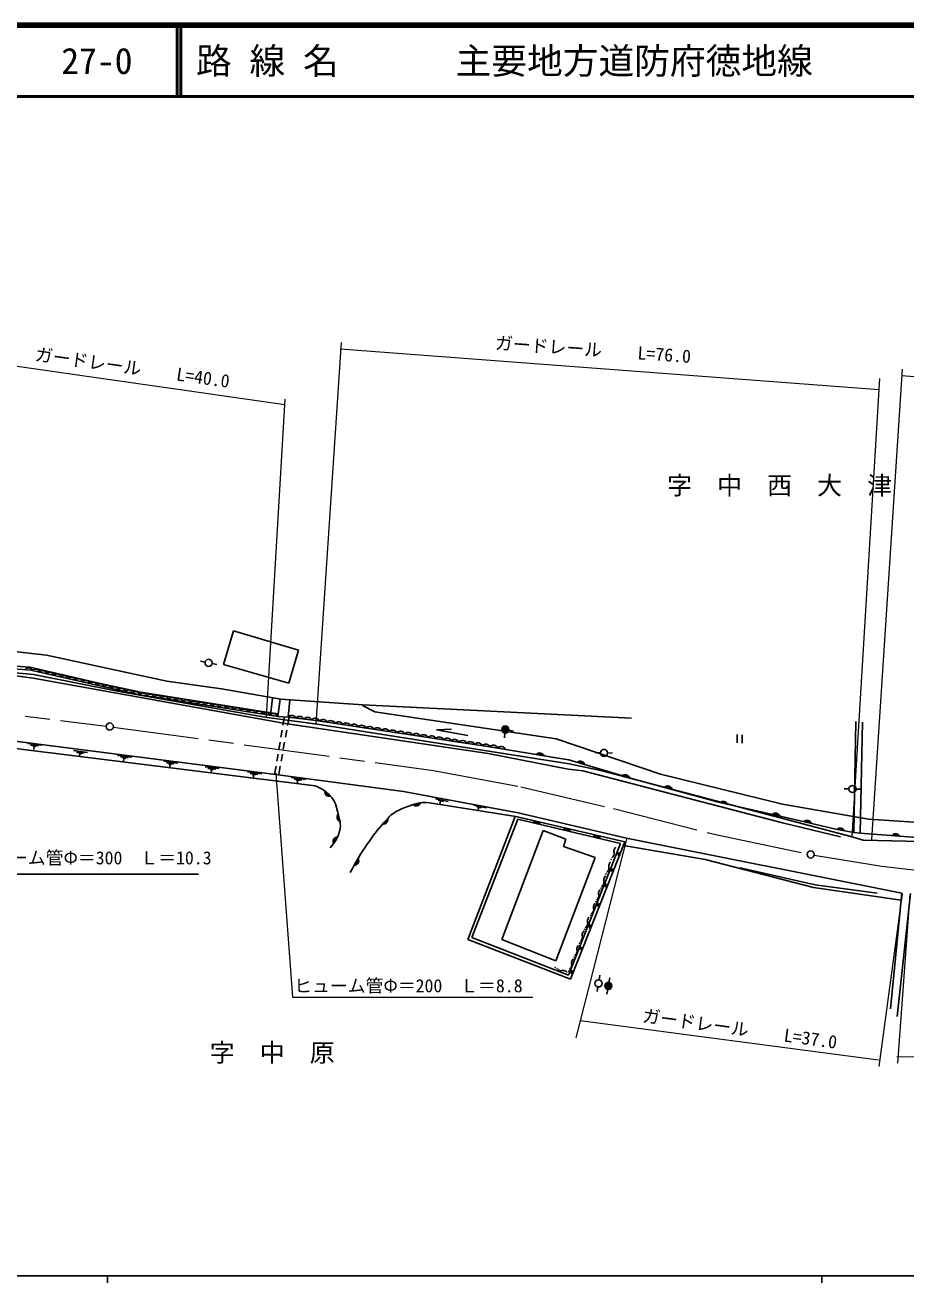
# Model space of a CAD drawing. Units: millimetres, scale not verified. Extents: x 40000 to 680000, y 20000 to 380000.
# Drawn here: x 156459 to 279770, y 204000 to 380000 of the extents above; entities that cross this region are included whole.
import ezdxf
from ezdxf.enums import TextEntityAlignment as Align

# ---------------------------------------------------------------- set-up
doc = ezdxf.new("R2010")
doc.units = ezdxf.units.MM
doc.header["$LTSCALE"] = 1000
doc.linetypes.add('CHAIN', pattern=[18.5, 12, -1.5, 3.5, -1.5])
for name, color, linetype, lineweight in [('M-BGD', 7, 'Continuous', 25), ('M-BMK', 2, 'CHAIN', 13), ('M-BMK-SRVR', 3, 'Continuous', 25), ('M-STR-HTXT', 7, 'Continuous', 13), ('M-TTL', 2, 'Continuous', 140), ('M-TTL-BAND', 7, 'Continuous', 25), ('M-TTL-LINE', 7, 'Continuous', 50)]:
    doc.layers.add(name, color=color, linetype=linetype, lineweight=lineweight)
doc.layers.add('M-TTL-TXT', color=7, linetype='Continuous')
doc.styles.add('ＭＳ ゴシック', font='')
doc.styles.get('ＭＳ ゴシック').set_extended_font_data('MS Gothic')

msp = doc.modelspace()

# ---------------------------------------------------------------- hatches: boundary and pattern name
at = {"layer": 'M-BGD'}
for points in [[(224186, 281437, 0.41421), (223686, 281937, 0.41421), (223186, 281437, 1)], [(228027, 277934), (229106, 277754, 0.55237)], [(233751, 276841), (234798, 276523, 0.55237)], [(240027, 274957), (241074, 274638, 0.55237)], [(199231, 272119), (198418, 272852, 0.55237)], [(245995, 273351), (247056, 273085, 0.55237)], [(211797, 271185), (210735, 270923, 0.55237)], [(253729, 271188), (254798, 270954, 0.55237)], [(200513, 268575), (200354, 269657, 0.55237)], [(261067, 269547), (262137, 269316, 0.55237)], [(207220, 269014), (206482, 268206, 0.55237)], [(228532, 268476), (227730, 268661), (227637, 268352), (228458, 268158)], [(231948, 267689), (231849, 267360), (232670, 267166), (232749, 267504)], [(232744, 267483), (231942, 267668), (231849, 267358), (232670, 267165)], [(265471, 268542), (266537, 268294, 0.55237)], [(270123, 267439), (271197, 267229, 0.55237)], [(199632, 265472), (200209, 266402, 0.55237)], [(236156, 266718), (236052, 266370), (236873, 266176), (236956, 266533)], [(236948, 266497), (236145, 266682), (236053, 266372), (236874, 266179)], [(277837, 266571), (278928, 266486, 0.55237)], [(239398, 264393), (239197, 263884, 0.55237)], [(239621, 263718), (239822, 264227, 0.55237)], [(203084, 263380), (202540, 262431, 0.55237)], [(238522, 263256, 0.41421), (238504, 263273, 0.41421)], [(238491, 262097), (238290, 261588, 0.55237)], [(238702, 261442), (238903, 261951, 0.55237)], [(237103, 259237, 0.41421), (237086, 259255, 0.41421)], [(237653, 259949), (237452, 259440, 0.55237)], [(237847, 259278), (238047, 259787, 0.55237)], [(236567, 257235), (236366, 256726, 0.55237)], [(236787, 256579), (236988, 257088, 0.55237)], [(235399, 254273), (235199, 253764, 0.55237)], [(235601, 253555), (235801, 254064, 0.55237)], [(234160, 251137), (233959, 250628, 0.55237)], [(234091, 251525, 0.41421), (234073, 251542, 0.41421)], [(234368, 250480), (234569, 250989, 0.55237)], [(233343, 249561, 0.41421), (233325, 249578, 0.41421)], [(230687, 248121, 0.41421), (230670, 248139, 0.41421)], [(232865, 247841), (232664, 247332, 0.55237)], [(233060, 247191), (233261, 247700, 0.55237)], [(238611, 245550, 1), (237611, 245550, 0.41421), (238111, 245050, 0.41421)]]:
    msp.add_hatch(color=256, dxfattribs=at).paths.add_polyline_path(points)
h = msp.add_hatch(color=256, dxfattribs=at)
edge = h.paths.add_edge_path()
edge.add_ellipse((237778, 261212), major_axis=(6.8, -16.1), ratio=1, start_angle=67.13519, end_angle=-112.86481)
h = msp.add_hatch(color=256, dxfattribs=at)
edge = h.paths.add_edge_path()
edge.add_ellipse((236359, 257341), major_axis=(6.8, -16.1), ratio=1, start_angle=67.13519, end_angle=-112.86481)
h = msp.add_hatch(color=256, dxfattribs=at)
edge = h.paths.add_edge_path()
edge.add_ellipse((235645, 255427), major_axis=(6.8, -16.1), ratio=1, start_angle=67.13519, end_angle=-112.86481)
h = msp.add_hatch(color=256, dxfattribs=at)
edge = h.paths.add_edge_path()
edge.add_ellipse((234806, 253473), major_axis=(6.8, -16.1), ratio=1, start_angle=67.13519, end_angle=-112.86481)
h = msp.add_hatch(color=256, dxfattribs=at)
edge = h.paths.add_edge_path()
edge.add_ellipse((232560, 247622), major_axis=(6.8, -16.1), ratio=1, start_angle=67.13519, end_angle=-112.86481)

# ---------------------------------------------------------------- linework, layer by layer
for centre, end in [((238504, 263256), 360), ((237778, 261212), 0), ((237086, 259237), 360), ((236359, 257341), 0), ((235645, 255427), 0), ((234806, 253473), 0), ((234073, 251525), 0), ((233325, 249561), 360), ((230670, 248121), 360), ((232560, 247622), 0)]:
    msp.add_arc(centre, 17.5, 180, end)
for p, q in [((184250, 290511), (185637, 295265)), ((185637, 295265), (194754, 292558)), ((149926, 292887), (159457, 291850)), ((194754, 292558), (193367, 287936)), ((148296, 290829), (157102, 290146)), ((148439, 290431), (157244, 289748)), ((159457, 291850), (176287, 288205)), ((181011, 291003), (181659, 290864)), ((182636, 290654), (183284, 290515)), ((193367, 287936), (184250, 290511)), ((146796, 290068), (157646, 289133)), ((151985, 289381), (157568, 288618)), ((157102, 290146), (167201, 287842)), ((157244, 289748), (167343, 287445)), ((157646, 289133), (169613, 286769)), ((157568, 288618), (192846, 282291)), ((167201, 287842), (172648, 286657)), ((167343, 287445), (172790, 286259)), ((176287, 288205), (183947, 287135)), ((183947, 287135), (192250, 285677)), ((169613, 286769), (190015, 283158)), ((172648, 286657), (189978, 283930)), ((172790, 286259), (190120, 283532)), ((191114, 285838), (190830, 283422)), ((192154, 285659), (191816, 283269)), ((192250, 285677), (203721, 284889)), ((193527, 285573), (193269, 283173)), ((189978, 283930), (191863, 283622)), ((190120, 283532), (191816, 283269)), ((203673, 284811), (205398, 283921)), ((203721, 284889), (241337, 283034)), ((205398, 283921), (230796, 280136)), ((190015, 283158), (197334, 282163)), ((191816, 283269), (193278, 283177)), ((192750, 283200), (192554, 282040)), ((192846, 282291), (221275, 278060)), ((193205, 282016), (193411, 283162)), ((193278, 283177), (197179, 282690)), ((197179, 282690), (221541, 279016)), ((197334, 282163), (232616, 276630)), ((272470, 267006), (272784, 282535)), ((273377, 266931), (273691, 282459)), ((143547, 281253), (191499, 275136)), ((144020, 280145), (197072, 273529)), ((192437, 281350), (192270, 280364)), ((192904, 280342), (193081, 281327)), ((214036, 281371), (216169, 281461)), ((218462, 280594), (214036, 281371)), ((223568, 280280), (223635, 280939)), ((224177, 281340), (224826, 281212)), ((230796, 280136), (245408, 275169)), ((256131, 280742), (256131, 279580)), ((256833, 280691), (256833, 279529)), ((156843, 279478), (158813, 279222)), ((157231, 279258), (158314, 279130)), ((157524, 279111), (157983, 279056)), ((157708, 279093), (157690, 278616)), ((163242, 278473), (165211, 278216)), ((163629, 278252), (164713, 278124)), ((163923, 278105), (164382, 278050)), ((164107, 278087), (164088, 277610)), ((192154, 279674), (191987, 278688)), ((192604, 278669), (192780, 279653)), ((221541, 279016), (230806, 277471)), ((236348, 278166), (237010, 278159)), ((238010, 278148), (238673, 278141)), ((169407, 277819), (171376, 277563)), ((169795, 277599), (170878, 277470)), ((170088, 277452), (170547, 277397)), ((170272, 277434), (170253, 276957)), ((175866, 276981), (177835, 276724)), ((176253, 276760), (177336, 276632)), ((176547, 276613), (177006, 276558)), ((176730, 276595), (176712, 276118)), ((191587, 276321), (191390, 275161)), ((191870, 277998), (191703, 277012)), ((192303, 276996), (192480, 277980)), ((221275, 278060), (232474, 275907)), ((230806, 277471), (232601, 277172)), ((232601, 277172), (241534, 274523)), ((232616, 276630), (237254, 275662)), ((181665, 276220), (183634, 275963)), ((182053, 276000), (183136, 275871)), ((182346, 275853), (182805, 275798)), ((182530, 275834), (182512, 275357)), ((187578, 275493), (189548, 275236)), ((187966, 275272), (189049, 275144)), ((188260, 275126), (188718, 275071)), ((188443, 275107), (188425, 274630)), ((191499, 275136), (209447, 272774)), ((191973, 275161), (192179, 276307)), ((193725, 274714), (195695, 274457)), ((232474, 275907), (234560, 275633)), ((234560, 275633), (262493, 268368)), ((237254, 275662), (272048, 266483)), ((245408, 275169), (262484, 270965)), ((194113, 274493), (195196, 274365)), ((194407, 274346), (194866, 274291)), ((194590, 274328), (194572, 273851)), ((241534, 274523), (253518, 271243)), ((271136, 273118), (271798, 273111)), ((272798, 273101), (273460, 273094)), ((209447, 272774), (225509, 269754)), ((213057, 271167), (225153, 269256)), ((213898, 271750), (215696, 271362)), ((214304, 271530), (215016, 271362)), ((214628, 271440), (214511, 270936)), ((253518, 271243), (263560, 269001)), ((219239, 270866), (221037, 270477)), ((219645, 270646), (220357, 270478)), ((219969, 270556), (219852, 270051)), ((225509, 269754), (240648, 266243)), ((262484, 270965), (274542, 268901)), ((225070, 269269), (218449, 252032)), ((225443, 268868), (218997, 252322)), ((225153, 269256), (240417, 265735)), ((225443, 268868), (239837, 265478)), ((227728, 268656), (227626, 268317)), ((228532, 268476), (228456, 268151)), ((231948, 267689), (231838, 267324)), ((262493, 268368), (270609, 266410)), ((263560, 269001), (269962, 267473)), ((274542, 268901), (302690, 267007)), ((223202, 252063), (228996, 267294)), ((228996, 267294), (232143, 266078)), ((232143, 266078), (231857, 265077)), ((232749, 267504), (232668, 267158)), ((236156, 266718), (236052, 266370)), ((236956, 266533), (236872, 266172)), ((240648, 266243), (279192, 258512)), ((269962, 267473), (272470, 267006)), ((272048, 266483), (273805, 265935)), ((272470, 267006), (273377, 266931)), ((273377, 266931), (306580, 264324)), ((273805, 265935), (310477, 265124)), ((231857, 265077), (236291, 263504)), ((239837, 265478), (232553, 247075)), ((240417, 265735), (232796, 246479)), ((240219, 265214), (251675, 263259)), ((236291, 263504), (230784, 249060)), ((251675, 263259), (266837, 259327)), ((148215, 261213), (180711, 261213)), ((256574, 262096), (267059, 259703)), ((266837, 259327), (279126, 257536)), ((267059, 259703), (275734, 258539)), ((279192, 258512), (277627, 242327)), ((280430, 258476), (278547, 241267)), ((218449, 252032), (232796, 246479)), ((218997, 252322), (232553, 247075)), ((230784, 249060), (223202, 252063)), ((236815, 246398), (236923, 247052)), ((238193, 246044), (238301, 246697)), ((236544, 244759), (236652, 245412)), ((237921, 244404), (238030, 245057))]:
    msp.add_line(p, q, dxfattribs=at)
for centre, radius in [((182147, 290759), 500), ((223686, 281437), 500), ((237510, 278153), 500), ((272298, 273106), 500), ((238504, 263256), 17.5), ((237778, 261212), 17.5), ((237086, 259237), 17.5), ((236359, 257341), 17.5), ((235645, 255427), 17.5), ((234806, 253473), 17.5), ((234073, 251525), 17.5), ((233325, 249561), 17.5), ((230670, 248121), 17.5), ((232560, 247622), 17.5), ((236734, 245905), 500), ((238111, 245550), 500)]:
    msp.add_circle(centre, radius, dxfattribs=at)
for centre, radius, start, end in [((156940, 289478), 581, 21.73313, 145.7547), ((157922, 289312), 581, 15.37859, 139.40016), ((158923, 289088), 581, 15.37859, 139.40016), ((159925, 288864), 581, 15.37859, 139.40016), ((160926, 288640), 581, 15.37859, 139.40016), ((161917, 288399), 581, 15.37859, 139.40016), ((162918, 288175), 581, 15.37859, 139.40016), ((163920, 287951), 581, 15.37859, 139.40016), ((164919, 287717), 581, 15.37859, 139.40016), ((165921, 287493), 581, 15.37859, 139.40016), ((166921, 287263), 581, 15.37859, 139.40016), ((167924, 287040), 581, 15.68471, 139.70628), ((168926, 286822), 581, 15.70224, 139.72381), ((169929, 286603), 581, 15.70224, 139.72381), ((170932, 286385), 581, 15.70224, 139.72381), ((171934, 286167), 581, 15.70224, 139.72381), ((172952, 285967), 581, 18.02262, 142.04418), ((173968, 285798), 581, 18.99059, 143.01215), ((174982, 285638), 581, 18.99059, 143.01215), ((175995, 285479), 581, 18.99059, 143.01215), ((177008, 285320), 581, 18.99059, 143.01215), ((178021, 285161), 581, 18.99059, 143.01215), ((179034, 285001), 581, 18.99059, 143.01215), ((180048, 284841), 581, 18.99059, 143.01215), ((181061, 284682), 581, 18.99059, 143.01215), ((182074, 284523), 581, 18.99059, 143.01215), ((183087, 284363), 581, 18.99059, 143.01215), ((184100, 284204), 581, 18.99059, 143.01215), ((185114, 284044), 581, 18.99059, 143.01215), ((186127, 283885), 581, 18.99059, 143.01215), ((187140, 283725), 581, 18.99059, 143.01215), ((188153, 283566), 581, 18.99059, 143.01215), ((189167, 283407), 581, 18.99059, 143.01215), ((190180, 283247), 581, 18.99059, 143.01215), ((191221, 283016), 646, 23.00275, 139.51396), ((193783, 282770), 646, 24.71317, 141.22438), ((194883, 282633), 646, 24.71317, 141.22438), ((195983, 282496), 646, 24.71317, 141.22438), ((197083, 282360), 646, 24.71317, 141.22438), ((198166, 282202), 646, 22.38097, 138.89218), ((199264, 282030), 646, 23.06077, 139.57198), ((200350, 281863), 646, 23.06077, 139.57198), ((201433, 281703), 646, 23.06077, 139.57198), ((202517, 281539), 646, 23.06077, 139.57198), ((203601, 281376), 646, 23.06077, 139.57198), ((204686, 281212), 646, 23.06077, 139.57198), ((205772, 281045), 646, 23.06077, 139.57198), ((206855, 280885), 646, 23.06077, 139.57198), ((207939, 280721), 646, 23.06077, 139.57198), ((209025, 280555), 646, 23.06077, 139.57198), ((210111, 280388), 646, 23.06077, 139.57198), ((211193, 280231), 646, 23.06077, 139.57198), ((212279, 280064), 646, 23.06077, 139.57198), ((213364, 279897), 646, 23.06077, 139.57198), ((214446, 279740), 646, 23.06077, 139.57198), ((215532, 279574), 646, 23.06077, 139.57198), ((216618, 279407), 646, 23.06077, 139.57198), ((217699, 279250), 646, 23.06077, 139.57198), ((218785, 279083), 646, 23.06077, 139.57198), ((219871, 278916), 646, 23.06077, 139.57198), ((220957, 278749), 646, 23.06077, 139.57198), ((222032, 278597), 646, 23.06077, 139.57198), ((223106, 278416), 646, 21.43968, 137.95088), ((228510, 277505), 646, 22.23429, 138.7455), ((234174, 276353), 646, 14.78185, 131.29306), ((240451, 274468), 646, 14.78185, 131.29306), ((199055, 272741), 646, 169.6812, 286.19241), ((246442, 272884), 646, 17.67672, 134.18792), ((211183, 271388), 646, 225.61422, 342.12543), ((254190, 270735), 646, 19.34191, 135.85312), ((200774, 269166), 646, 130.08599, 246.5972), ((261529, 269095), 646, 19.47241, 135.98362), ((206597, 268842), 646, 259.29753, 15.80874), ((265926, 268083), 646, 18.5844, 135.09561), ((270594, 266996), 646, 20.62928, 137.14049), ((200213, 265756), 646, 89.89778, 206.40899), ((278356, 266185), 646, 27.27951, 143.79072), ((239137, 264202), 323, 280.18634, 36.69755), ((239882, 263910), 323, 100.18634, 216.69755), ((202514, 263076), 646, 271.8642, 28.37541), ((238230, 261906), 323, 280.18634, 36.69755), ((238962, 261633), 323, 100.18634, 216.69755), ((237392, 259758), 323, 280.18634, 36.69755), ((238107, 259470), 323, 100.18634, 216.69755), ((236306, 257044), 323, 280.18634, 36.69755), ((237048, 256771), 323, 100.18634, 216.69755), ((235139, 254081), 323, 280.18634, 36.69755), ((235861, 253746), 323, 100.18634, 216.69755), ((233900, 250946), 323, 280.18634, 36.69755), ((234628, 250672), 323, 100.18634, 216.69755), ((232604, 247649), 323, 280.18634, 36.69755), ((233320, 247383), 323, 100.18634, 216.69755)]:
    msp.add_arc(centre, radius, start, end, dxfattribs=at)
for points, knots in [([(197072, 273529), (197729, 273323), (198022, 273123), (198551, 272737), (199932, 271731), (200099, 270480), (200488, 268817), (200690, 267957), (200585, 267392), (200270, 266567), (199992, 265837), (199739, 265528), (199171, 264897)], [0, 0, 0, 0, 1, 1, 1, 2, 2, 2, 3, 3, 3, 4, 4, 4, 4]), ([(201958, 261418), (203026, 263321), (203328, 263891), (204362, 265374), (205218, 266601), (205676, 267316), (206695, 268412), (207280, 269042), (207579, 269462), (208321, 269896), (209047, 270320), (209509, 270458), (210300, 270743), (210843, 270939), (211143, 271090), (211714, 271167), (212234, 271237), (212459, 271222), (213057, 271167)], [0, 0, 0, 0, 1, 1, 1, 2, 2, 2, 3, 3, 3, 4, 4, 4, 5, 5, 5, 6, 6, 6, 6]), ([(239131, 264969), (239007, 264792), (238955, 264707), (238903, 264516), (238840, 264287), (238985, 264130), (238903, 263906), (238831, 263712), (238749, 263626), (238590, 263478)], [0, 0, 0, 0, 1, 1, 1, 2, 2, 2, 3, 3, 3, 3]), ([(238404, 262926), (238280, 262748), (238229, 262664), (238176, 262473), (238113, 262243), (238259, 262086), (238176, 261862), (238105, 261668), (238023, 261582), (237864, 261434)], [0, 0, 0, 0, 1, 1, 1, 2, 2, 2, 3, 3, 3, 3]), ([(237713, 260951), (237588, 260774), (237537, 260689), (237485, 260498), (237421, 260268), (237567, 260111), (237485, 259887), (237413, 259693), (237331, 259607), (237172, 259459)], [0, 0, 0, 0, 1, 1, 1, 2, 2, 2, 3, 3, 3, 3]), ([(236986, 259055), (236862, 258878), (236811, 258793), (236758, 258602), (236695, 258372), (236840, 258215), (236758, 257992), (236687, 257797), (236604, 257711), (236446, 257563)], [0, 0, 0, 0, 1, 1, 1, 2, 2, 2, 3, 3, 3, 3]), ([(236272, 257141), (236148, 256964), (236096, 256879), (236044, 256688), (235981, 256458), (236126, 256301), (236044, 256078), (235972, 255883), (235890, 255797), (235732, 255649)], [0, 0, 0, 0, 1, 1, 1, 2, 2, 2, 3, 3, 3, 3]), ([(235432, 255186), (235308, 255009), (235257, 254924), (235204, 254733), (235141, 254503), (235287, 254347), (235204, 254123), (235133, 253928), (235051, 253843), (234892, 253694)], [0, 0, 0, 0, 1, 1, 1, 2, 2, 2, 3, 3, 3, 3]), ([(234700, 253238), (234576, 253061), (234524, 252976), (234472, 252785), (234409, 252555), (234554, 252399), (234472, 252175), (234400, 251980), (234318, 251894), (234159, 251746)], [0, 0, 0, 0, 1, 1, 1, 2, 2, 2, 3, 3, 3, 3]), ([(233952, 251274), (233828, 251097), (233776, 251012), (233724, 250821), (233661, 250592), (233806, 250435), (233724, 250211), (233652, 250017), (233570, 249931), (233411, 249783)], [0, 0, 0, 0, 1, 1, 1, 2, 2, 2, 3, 3, 3, 3]), ([(233187, 249335), (233063, 249158), (233012, 249073), (232959, 248882), (232896, 248652), (233041, 248496), (232959, 248272), (232888, 248077), (232805, 247991), (232647, 247843)], [0, 0, 0, 0, 1, 1, 1, 2, 2, 2, 3, 3, 3, 3]), ([(232367, 247451), (232193, 247580), (232109, 247633), (231920, 247691), (231691, 247760), (231531, 247618), (231309, 247706), (231117, 247783), (231033, 247867), (230889, 248029)], [0, 0, 0, 0, 1, 1, 1, 2, 2, 2, 3, 3, 3, 3])]:
    msp.add_open_spline(points, degree=3, knots=knots, dxfattribs=at)
at = {"layer": 'M-BMK'}
for p, q in [((69610, 294005), (167813, 281910)), ((168805, 281782), (213657, 275708)), ((213657, 275708), (225873, 273418)), ((225873, 273418), (238853, 270365)), ((238853, 270365), (253359, 266676)), ((253359, 266676), (265946, 264053)), ((266929, 263871), (276401, 262327)), ((276401, 262327), (288543, 260871))]:
    msp.add_line(p, q, dxfattribs=at)
at = {"layer": 'M-BMK-SRVR'}
for centre in [(168310, 281849), (266436, 263951)]:
    msp.add_circle(centre, 500, dxfattribs=at)
at = {"layer": 'M-STR-HTXT'}
for p, q in [((197191, 282243), (200749, 335603)), ((200583, 334717), (276024, 329025)), ((152694, 332642), (192823, 326910)), ((275003, 266022), (279284, 331862)), ((279227, 330982), (323986, 327236)), ((272235, 266418), (276116, 330546)), ((190253, 283235), (192848, 327678)), ((191562, 275332), (193874, 244000)), ((240710, 266265), (233570, 238271)), ((279235, 258455), (275990, 234262)), ((280348, 258363), (278586, 234725)), ((193874, 244000), (227555, 244000)), ((234160, 240730), (275920, 235187)), ((278515, 235659), (326498, 235295))]:
    msp.add_line(p, q, dxfattribs=at)
at = {"layer": 'M-TTL'}
msp.add_line((680000, 380000), (40000, 380000), dxfattribs=at)
at = {"layer": 'M-TTL-BAND'}
for p, q in [((40000, 205000), (579000, 205000)), ((168000, 205000), (168000, 204000)), ((268000, 205000), (268000, 204000))]:
    msp.add_line(p, q, dxfattribs=at)
at = {"layer": 'M-TTL-LINE'}
for p, q in [((177750, 380000), (177750, 370000)), ((178250, 380000), (178250, 370000)), ((40000, 370000), (680000, 370000))]:
    msp.add_line(p, q, dxfattribs=at)

# ---------------------------------------------------------------- texts
at = {"layer": 'M-BGD', "style": 'ＭＳ ゴシック'}
for s, height, p in [('字\u3000中\u3000西\u3000大\u3000津', 2566, (246335, 313540)), ('ヒューム管Φ＝300\u3000Ｌ＝10.3', 1833, (149335, 262013)), ('字\u3000中\u3000原', 2566, (182297, 234161))]:
    msp.add_text(s, height=height, dxfattribs=at).set_placement(p, align=Align.BOTTOM_LEFT)
at = {"layer": 'M-STR-HTXT', "style": 'ＭＳ ゴシック'}
for s, rotation, p in [('ガードレール\u3000\u3000L=76.0', 355.977, (222159, 334101)), ('ガードレール\u3000\u3000L=40.0', 351.971, (157661, 332536)), ('ガードレール\u3000\u3000L=37.0', 352.102, (242708, 239988))]:
    msp.add_text(s, height=1833, rotation=rotation, dxfattribs=at).set_placement(p, align=Align.BOTTOM_LEFT)
msp.add_text('ヒューム管Φ＝200\u3000Ｌ＝8.8', height=1833, dxfattribs=at).set_placement((194126, 244111), align=Align.BOTTOM_LEFT)
at = {"layer": 'M-TTL-TXT', "style": 'ＭＳ ゴシック'}
for s, p in [('27-0', (161521, 375000)), ('路 線 名', (180380, 375000)), ('主要地方道防府徳地線', (216734, 375000))]:
    msp.add_text(s, height=3666, dxfattribs=at).set_placement(p, align=Align.MIDDLE_LEFT)

doc.saveas('drawing.dxf')
